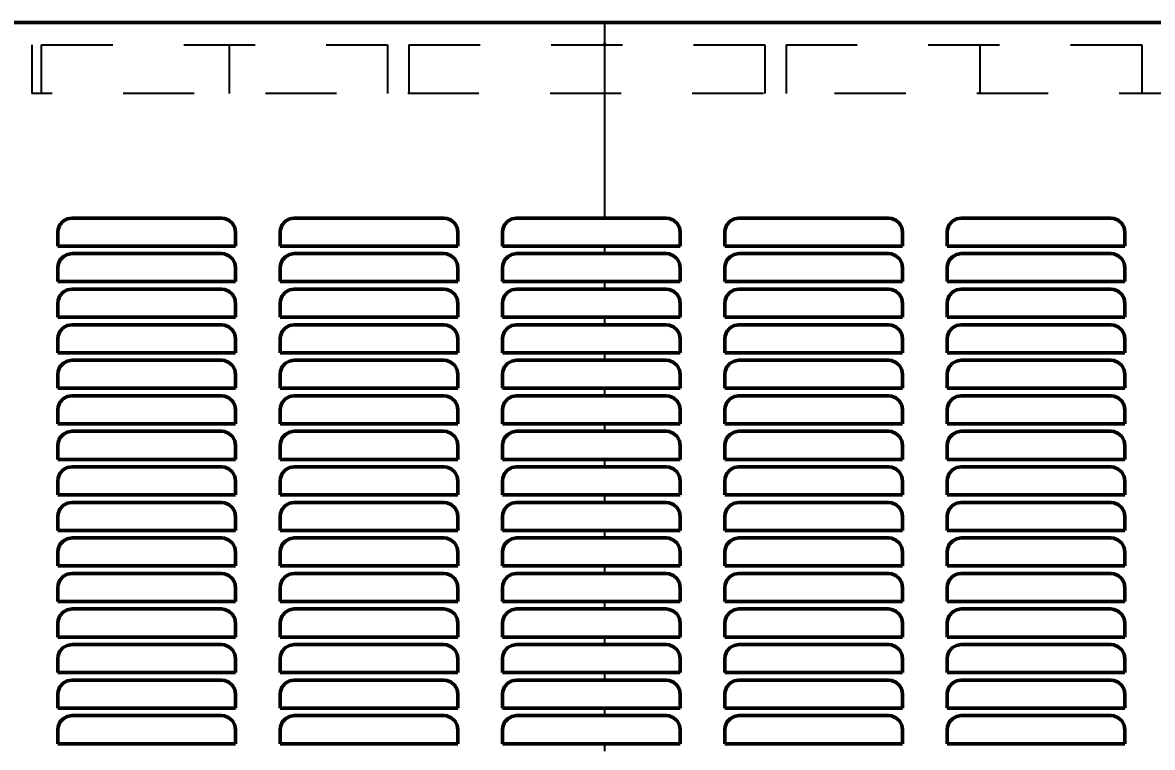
# Model space of a CAD drawing. Header units: inches. Extents: x -0.3 to 42.3, y 0 to 41.5.
# Drawn here: x 9.32 to 25.2, y 31.3 to 41.5 of the extents above; entities that cross this region are included whole.
import ezdxf

# ---------------------------------------------------------------- set-up
doc = ezdxf.new("R2010")
doc.units = ezdxf.units.IN
doc.header["$MEASUREMENT"] = 0
doc.linetypes.add('Dashed', pattern=[2, 1, -1])
for name, color, linetype, lineweight in [('2d ConnectionPoints', 7, 'Continuous', 50), ('AM_0', 7, 'Continuous', 50), ('AM_4', 3, 'Continuous', 25), ('AM_5', 3, 'Continuous', 25), ('AM_9', 6, 'Dashed', 25)]:
    doc.layers.add(name, color=color, linetype=linetype, lineweight=lineweight)
doc.dimstyles.get("Standard").update_dxf_attribs({"dimtxt": 0.18, "dimasz": 0.18, "dimexe": 0.18, "dimexo": 0.0625, "dimgap": 0.09, "dimtad": 0, "dimtih": 1, "dimtoh": 1, "dimdec": 4, "dimzin": 0, "dimdsep": 46, "dimtxsty": 'Standard', "dimcen": 0.09, "dimadec": 0, "dimazin": 0, "dimtfac": 1, "dimtdec": 4, "dimtofl": 0, "dimtmove": 0, "dimatfit": 3, "dimfxl": 1, "dimtolj": 1, "dimtzin": 0, "dimarcsym": 0})

# ---------------------------------------------------------------- blocks, each defined once
blk = doc.blocks.new('*D1')
at = {"layer": 'AM_5', "color": 0, "lineweight": -2}
for p, q in [((17.5, 41.5), (39.27, 41.5)), ((39.27, 39.5), (39.27, 26.385)), ((39.27, 2), (39.27, 15.115)), ((3.39, 0), (39.27, 0))]:
    blk.add_line(p, q, dxfattribs=at)
at = {"layer": 'AM_5', "color": 0}
for points in [[(39.603, 39.5), (38.937, 39.5), (39.27, 41.5)], [(38.937, 2), (39.603, 2), (39.27, 0)]]:
    blk.add_solid(points, dxfattribs=at)
at = {"layer": 'Defpoints', "color": 0}
for p in [(17.5, 41.5), (3.39, 0), (39.27, 0)]:
    blk.add_point(p, dxfattribs=at)
at = {"layer": 'AM_5', "color": 0, "insert": (39.27, 20.75), "char_height": 2, "attachment_point": 5, "rotation": 90}
blk.add_mtext('\\A1;41.5 in', dxfattribs=at)

msp = doc.modelspace()

# ---------------------------------------------------------------- linework, layer by layer
at = {"layer": '2d ConnectionPoints'}
msp.add_point((17.5, 41.188), dxfattribs=at)
msp.add_point((17.5, 41.188), dxfattribs=at)
at = {"layer": 'AM_0'}
for p, q in [((-0.27, 41.5), (35.27, 41.5)), ((12.114, 38.75), (10.014, 38.75)), ((15.239, 38.75), (13.139, 38.75)), ((18.364, 38.75), (16.264, 38.75)), ((21.489, 38.75), (19.389, 38.75)), ((24.614, 38.75), (22.514, 38.75)), ((9.814, 38.55), (9.814, 38.355)), ((12.314, 38.355), (12.314, 38.55)), ((12.939, 38.55), (12.939, 38.355)), ((15.439, 38.355), (15.439, 38.55)), ((16.064, 38.55), (16.064, 38.355)), ((18.564, 38.355), (18.564, 38.55)), ((19.189, 38.55), (19.189, 38.355)), ((21.689, 38.355), (21.689, 38.55)), ((22.314, 38.55), (22.314, 38.355)), ((24.814, 38.355), (24.814, 38.55)), ((9.814, 38.355), (12.314, 38.355)), ((12.939, 38.355), (15.439, 38.355)), ((16.064, 38.355), (18.564, 38.355)), ((19.189, 38.355), (21.689, 38.355)), ((22.314, 38.355), (24.814, 38.355)), ((12.114, 38.25), (10.014, 38.25)), ((15.239, 38.25), (13.139, 38.25)), ((18.364, 38.25), (16.264, 38.25)), ((21.489, 38.25), (19.389, 38.25)), ((24.614, 38.25), (22.514, 38.25)), ((9.814, 38.05), (9.814, 37.855)), ((12.314, 37.855), (12.314, 38.05)), ((12.939, 38.05), (12.939, 37.855)), ((15.439, 37.855), (15.439, 38.05)), ((16.064, 38.05), (16.064, 37.855)), ((18.564, 37.855), (18.564, 38.05)), ((19.189, 38.05), (19.189, 37.855)), ((21.689, 37.855), (21.689, 38.05)), ((22.314, 38.05), (22.314, 37.855)), ((24.814, 37.855), (24.814, 38.05)), ((9.814, 37.855), (12.314, 37.855)), ((12.939, 37.855), (15.439, 37.855)), ((16.064, 37.855), (18.564, 37.855)), ((19.189, 37.855), (21.689, 37.855)), ((22.314, 37.855), (24.814, 37.855)), ((12.114, 37.75), (10.014, 37.75)), ((15.239, 37.75), (13.139, 37.75)), ((18.364, 37.75), (16.264, 37.75)), ((21.489, 37.75), (19.389, 37.75)), ((24.614, 37.75), (22.514, 37.75)), ((9.814, 37.55), (9.814, 37.355)), ((12.314, 37.355), (12.314, 37.55)), ((12.939, 37.55), (12.939, 37.355)), ((15.439, 37.355), (15.439, 37.55)), ((16.064, 37.55), (16.064, 37.355)), ((18.564, 37.355), (18.564, 37.55)), ((19.189, 37.55), (19.189, 37.355)), ((21.689, 37.355), (21.689, 37.55)), ((22.314, 37.55), (22.314, 37.355)), ((24.814, 37.355), (24.814, 37.55)), ((9.814, 37.355), (12.314, 37.355)), ((12.939, 37.355), (15.439, 37.355)), ((16.064, 37.355), (18.564, 37.355)), ((19.189, 37.355), (21.689, 37.355)), ((22.314, 37.355), (24.814, 37.355)), ((12.114, 37.25), (10.014, 37.25)), ((15.239, 37.25), (13.139, 37.25)), ((18.364, 37.25), (16.264, 37.25)), ((21.489, 37.25), (19.389, 37.25)), ((24.614, 37.25), (22.514, 37.25)), ((9.814, 37.05), (9.814, 36.855)), ((12.314, 36.855), (12.314, 37.05)), ((12.939, 37.05), (12.939, 36.855)), ((15.439, 36.855), (15.439, 37.05)), ((16.064, 37.05), (16.064, 36.855)), ((18.564, 36.855), (18.564, 37.05)), ((19.189, 37.05), (19.189, 36.855)), ((21.689, 36.855), (21.689, 37.05)), ((22.314, 37.05), (22.314, 36.855)), ((24.814, 36.855), (24.814, 37.05)), ((9.814, 36.855), (12.314, 36.855)), ((12.939, 36.855), (15.439, 36.855)), ((16.064, 36.855), (18.564, 36.855)), ((19.189, 36.855), (21.689, 36.855)), ((22.314, 36.855), (24.814, 36.855)), ((12.114, 36.75), (10.014, 36.75)), ((15.239, 36.75), (13.139, 36.75)), ((18.364, 36.75), (16.264, 36.75)), ((21.489, 36.75), (19.389, 36.75)), ((24.614, 36.75), (22.514, 36.75)), ((9.814, 36.55), (9.814, 36.355)), ((12.314, 36.355), (12.314, 36.55)), ((12.939, 36.55), (12.939, 36.355)), ((15.439, 36.355), (15.439, 36.55)), ((16.064, 36.55), (16.064, 36.355)), ((18.564, 36.355), (18.564, 36.55)), ((19.189, 36.55), (19.189, 36.355)), ((21.689, 36.355), (21.689, 36.55)), ((22.314, 36.55), (22.314, 36.355)), ((24.814, 36.355), (24.814, 36.55)), ((9.814, 36.355), (12.314, 36.355)), ((12.114, 36.25), (10.014, 36.25)), ((12.939, 36.355), (15.439, 36.355)), ((15.239, 36.25), (13.139, 36.25)), ((16.064, 36.355), (18.564, 36.355)), ((18.364, 36.25), (16.264, 36.25)), ((19.189, 36.355), (21.689, 36.355)), ((21.489, 36.25), (19.389, 36.25)), ((22.314, 36.355), (24.814, 36.355)), ((24.614, 36.25), (22.514, 36.25)), ((9.814, 36.05), (9.814, 35.855)), ((12.314, 35.855), (12.314, 36.05)), ((12.939, 36.05), (12.939, 35.855)), ((15.439, 35.855), (15.439, 36.05)), ((16.064, 36.05), (16.064, 35.855)), ((18.564, 35.855), (18.564, 36.05)), ((19.189, 36.05), (19.189, 35.855)), ((21.689, 35.855), (21.689, 36.05)), ((22.314, 36.05), (22.314, 35.855)), ((24.814, 35.855), (24.814, 36.05)), ((9.814, 35.855), (12.314, 35.855)), ((12.114, 35.75), (10.014, 35.75)), ((12.939, 35.855), (15.439, 35.855)), ((15.239, 35.75), (13.139, 35.75)), ((16.064, 35.855), (18.564, 35.855)), ((18.364, 35.75), (16.264, 35.75)), ((19.189, 35.855), (21.689, 35.855)), ((21.489, 35.75), (19.389, 35.75)), ((22.314, 35.855), (24.814, 35.855)), ((24.614, 35.75), (22.514, 35.75)), ((9.814, 35.55), (9.814, 35.355)), ((12.314, 35.355), (12.314, 35.55)), ((12.939, 35.55), (12.939, 35.355)), ((15.439, 35.355), (15.439, 35.55)), ((16.064, 35.55), (16.064, 35.355)), ((18.564, 35.355), (18.564, 35.55)), ((19.189, 35.55), (19.189, 35.355)), ((21.689, 35.355), (21.689, 35.55)), ((22.314, 35.55), (22.314, 35.355)), ((24.814, 35.355), (24.814, 35.55)), ((9.814, 35.355), (12.314, 35.355)), ((12.939, 35.355), (15.439, 35.355)), ((16.064, 35.355), (18.564, 35.355)), ((19.189, 35.355), (21.689, 35.355)), ((22.314, 35.355), (24.814, 35.355)), ((12.114, 35.25), (10.014, 35.25)), ((15.239, 35.25), (13.139, 35.25)), ((18.364, 35.25), (16.264, 35.25)), ((21.489, 35.25), (19.389, 35.25)), ((24.614, 35.25), (22.514, 35.25)), ((9.814, 35.05), (9.814, 34.855)), ((12.314, 34.855), (12.314, 35.05)), ((12.939, 35.05), (12.939, 34.855)), ((15.439, 34.855), (15.439, 35.05)), ((16.064, 35.05), (16.064, 34.855)), ((18.564, 34.855), (18.564, 35.05)), ((19.189, 35.05), (19.189, 34.855)), ((21.689, 34.855), (21.689, 35.05)), ((22.314, 35.05), (22.314, 34.855)), ((24.814, 34.855), (24.814, 35.05)), ((9.814, 34.855), (12.314, 34.855)), ((12.939, 34.855), (15.439, 34.855)), ((16.064, 34.855), (18.564, 34.855)), ((19.189, 34.855), (21.689, 34.855)), ((22.314, 34.855), (24.814, 34.855)), ((12.114, 34.75), (10.014, 34.75)), ((15.239, 34.75), (13.139, 34.75)), ((18.364, 34.75), (16.264, 34.75)), ((21.489, 34.75), (19.389, 34.75)), ((24.614, 34.75), (22.514, 34.75)), ((9.814, 34.55), (9.814, 34.355)), ((12.314, 34.355), (12.314, 34.55)), ((12.939, 34.55), (12.939, 34.355)), ((15.439, 34.355), (15.439, 34.55)), ((16.064, 34.55), (16.064, 34.355)), ((18.564, 34.355), (18.564, 34.55)), ((19.189, 34.55), (19.189, 34.355)), ((21.689, 34.355), (21.689, 34.55)), ((22.314, 34.55), (22.314, 34.355)), ((24.814, 34.355), (24.814, 34.55)), ((9.814, 34.355), (12.314, 34.355)), ((12.939, 34.355), (15.439, 34.355)), ((16.064, 34.355), (18.564, 34.355)), ((19.189, 34.355), (21.689, 34.355)), ((22.314, 34.355), (24.814, 34.355)), ((12.114, 34.25), (10.014, 34.25)), ((15.239, 34.25), (13.139, 34.25)), ((18.364, 34.25), (16.264, 34.25)), ((21.489, 34.25), (19.389, 34.25)), ((24.614, 34.25), (22.514, 34.25)), ((9.814, 34.05), (9.814, 33.855)), ((12.314, 33.855), (12.314, 34.05)), ((12.939, 34.05), (12.939, 33.855)), ((15.439, 33.855), (15.439, 34.05)), ((16.064, 34.05), (16.064, 33.855)), ((18.564, 33.855), (18.564, 34.05)), ((19.189, 34.05), (19.189, 33.855)), ((21.689, 33.855), (21.689, 34.05)), ((22.314, 34.05), (22.314, 33.855)), ((24.814, 33.855), (24.814, 34.05)), ((9.814, 33.855), (12.314, 33.855)), ((12.939, 33.855), (15.439, 33.855)), ((16.064, 33.855), (18.564, 33.855)), ((19.189, 33.855), (21.689, 33.855)), ((22.314, 33.855), (24.814, 33.855)), ((12.114, 33.75), (10.014, 33.75)), ((15.239, 33.75), (13.139, 33.75)), ((18.364, 33.75), (16.264, 33.75)), ((21.489, 33.75), (19.389, 33.75)), ((24.614, 33.75), (22.514, 33.75)), ((9.814, 33.55), (9.814, 33.355)), ((12.314, 33.355), (12.314, 33.55)), ((12.939, 33.55), (12.939, 33.355)), ((15.439, 33.355), (15.439, 33.55)), ((16.064, 33.55), (16.064, 33.355)), ((18.564, 33.355), (18.564, 33.55)), ((19.189, 33.55), (19.189, 33.355)), ((21.689, 33.355), (21.689, 33.55)), ((22.314, 33.55), (22.314, 33.355)), ((24.814, 33.355), (24.814, 33.55)), ((9.814, 33.355), (12.314, 33.355)), ((12.939, 33.355), (15.439, 33.355)), ((16.064, 33.355), (18.564, 33.355)), ((19.189, 33.355), (21.689, 33.355)), ((22.314, 33.355), (24.814, 33.355)), ((12.114, 33.25), (10.014, 33.25)), ((15.239, 33.25), (13.139, 33.25)), ((18.364, 33.25), (16.264, 33.25)), ((21.489, 33.25), (19.389, 33.25)), ((24.614, 33.25), (22.514, 33.25)), ((9.814, 33.05), (9.814, 32.855)), ((12.314, 32.855), (12.314, 33.05)), ((12.939, 33.05), (12.939, 32.855)), ((15.439, 32.855), (15.439, 33.05)), ((16.064, 33.05), (16.064, 32.855)), ((18.564, 32.855), (18.564, 33.05)), ((19.189, 33.05), (19.189, 32.855)), ((21.689, 32.855), (21.689, 33.05)), ((22.314, 33.05), (22.314, 32.855)), ((24.814, 32.855), (24.814, 33.05)), ((9.814, 32.855), (12.314, 32.855)), ((12.114, 32.75), (10.014, 32.75)), ((12.939, 32.855), (15.439, 32.855)), ((15.239, 32.75), (13.139, 32.75)), ((16.064, 32.855), (18.564, 32.855)), ((18.364, 32.75), (16.264, 32.75)), ((19.189, 32.855), (21.689, 32.855)), ((21.489, 32.75), (19.389, 32.75)), ((22.314, 32.855), (24.814, 32.855)), ((24.614, 32.75), (22.514, 32.75)), ((9.814, 32.55), (9.814, 32.355)), ((12.314, 32.355), (12.314, 32.55)), ((12.939, 32.55), (12.939, 32.355)), ((15.439, 32.355), (15.439, 32.55)), ((16.064, 32.55), (16.064, 32.355)), ((18.564, 32.355), (18.564, 32.55)), ((19.189, 32.55), (19.189, 32.355)), ((21.689, 32.355), (21.689, 32.55)), ((22.314, 32.55), (22.314, 32.355)), ((24.814, 32.355), (24.814, 32.55)), ((9.814, 32.355), (12.314, 32.355)), ((12.114, 32.25), (10.014, 32.25)), ((12.939, 32.355), (15.439, 32.355)), ((15.239, 32.25), (13.139, 32.25)), ((16.064, 32.355), (18.564, 32.355)), ((18.364, 32.25), (16.264, 32.25)), ((19.189, 32.355), (21.689, 32.355)), ((21.489, 32.25), (19.389, 32.25)), ((22.314, 32.355), (24.814, 32.355)), ((24.614, 32.25), (22.514, 32.25)), ((9.814, 32.05), (9.814, 31.855)), ((12.314, 31.855), (12.314, 32.05)), ((12.939, 32.05), (12.939, 31.855)), ((15.439, 31.855), (15.439, 32.05)), ((16.064, 32.05), (16.064, 31.855)), ((18.564, 31.855), (18.564, 32.05)), ((19.189, 32.05), (19.189, 31.855)), ((21.689, 31.855), (21.689, 32.05)), ((22.314, 32.05), (22.314, 31.855)), ((24.814, 31.855), (24.814, 32.05)), ((9.814, 31.855), (12.314, 31.855)), ((12.939, 31.855), (15.439, 31.855)), ((16.064, 31.855), (18.564, 31.855)), ((19.189, 31.855), (21.689, 31.855)), ((22.314, 31.855), (24.814, 31.855)), ((12.114, 31.75), (10.014, 31.75)), ((15.239, 31.75), (13.139, 31.75)), ((18.364, 31.75), (16.264, 31.75)), ((21.489, 31.75), (19.389, 31.75)), ((24.614, 31.75), (22.514, 31.75)), ((9.814, 31.55), (9.814, 31.355)), ((12.314, 31.355), (12.314, 31.55)), ((12.939, 31.55), (12.939, 31.355)), ((15.439, 31.355), (15.439, 31.55)), ((16.064, 31.55), (16.064, 31.355)), ((18.564, 31.355), (18.564, 31.55)), ((19.189, 31.55), (19.189, 31.355)), ((21.689, 31.355), (21.689, 31.55)), ((22.314, 31.55), (22.314, 31.355)), ((24.814, 31.355), (24.814, 31.55)), ((9.814, 31.355), (12.314, 31.355)), ((12.939, 31.355), (15.439, 31.355)), ((16.064, 31.355), (18.564, 31.355)), ((19.189, 31.355), (21.689, 31.355)), ((22.314, 31.355), (24.814, 31.355))]:
    msp.add_line(p, q, dxfattribs=at)
for points in [[(10.014, 38.75), (9.9477, 38.73869), (9.88887, 38.70602), (9.84422, 38.6557), (9.81879, 38.59352), (9.814, 38.55)], [(12.314, 38.55), (12.30274, 38.61615), (12.27025, 38.67485), (12.22016, 38.7195), (12.15809, 38.74508), (12.114, 38.75)], [(13.139, 38.75), (13.07276, 38.73871), (13.014, 38.70612), (12.96934, 38.65591), (12.94385, 38.59377), (12.939, 38.55)], [(15.439, 38.55), (15.42773, 38.61619), (15.39519, 38.67492), (15.34504, 38.71958), (15.28293, 38.74511), (15.239, 38.75)], [(16.264, 38.75), (16.1978, 38.73872), (16.13906, 38.70617), (16.0944, 38.65601), (16.06888, 38.59389), (16.064, 38.55)], [(18.564, 38.55), (18.55273, 38.6162), (18.52018, 38.67493), (18.47002, 38.71959), (18.40791, 38.74512), (18.364, 38.75)], [(19.389, 38.75), (19.32279, 38.73872), (19.26405, 38.70617), (19.2194, 38.656), (19.19387, 38.59388), (19.189, 38.55)], [(21.689, 38.55), (21.67774, 38.61617), (21.64522, 38.67488), (21.59511, 38.71953), (21.53302, 38.7451), (21.489, 38.75)], [(22.514, 38.75), (22.44776, 38.73871), (22.38898, 38.70611), (22.34433, 38.65589), (22.31884, 38.59374), (22.314, 38.55)], [(24.814, 38.55), (24.80276, 38.61611), (24.77031, 38.67476), (24.7203, 38.71941), (24.65825, 38.74504), (24.614, 38.75)], [(10.014, 38.25), (9.9477, 38.23869), (9.88887, 38.20602), (9.84422, 38.1557), (9.81879, 38.09352), (9.814, 38.05)], [(12.314, 38.05), (12.30274, 38.11615), (12.27025, 38.17485), (12.22016, 38.2195), (12.15809, 38.24508), (12.114, 38.25)], [(13.139, 38.25), (13.07276, 38.23871), (13.014, 38.20612), (12.96934, 38.15591), (12.94385, 38.09377), (12.939, 38.05)], [(15.439, 38.05), (15.42773, 38.11619), (15.39519, 38.17492), (15.34504, 38.21958), (15.28293, 38.24511), (15.239, 38.25)], [(16.264, 38.25), (16.1978, 38.23872), (16.13906, 38.20617), (16.0944, 38.15601), (16.06888, 38.09389), (16.064, 38.05)], [(18.564, 38.05), (18.55273, 38.1162), (18.52018, 38.17493), (18.47002, 38.21959), (18.40791, 38.24512), (18.364, 38.25)], [(19.389, 38.25), (19.32279, 38.23872), (19.26405, 38.20617), (19.2194, 38.156), (19.19387, 38.09388), (19.189, 38.05)], [(21.689, 38.05), (21.67774, 38.11617), (21.64522, 38.17488), (21.59511, 38.21953), (21.53302, 38.2451), (21.489, 38.25)], [(22.514, 38.25), (22.44776, 38.23871), (22.38898, 38.20611), (22.34433, 38.15589), (22.31884, 38.09374), (22.314, 38.05)], [(24.814, 38.05), (24.80276, 38.11611), (24.77031, 38.17476), (24.7203, 38.21941), (24.65825, 38.24504), (24.614, 38.25)], [(10.014, 37.75), (9.9477, 37.73869), (9.88887, 37.70602), (9.84422, 37.6557), (9.81879, 37.59352), (9.814, 37.55)], [(12.314, 37.55), (12.30274, 37.61615), (12.27025, 37.67485), (12.22016, 37.7195), (12.15809, 37.74508), (12.114, 37.75)], [(13.139, 37.75), (13.07276, 37.73871), (13.014, 37.70612), (12.96934, 37.65591), (12.94385, 37.59377), (12.939, 37.55)], [(15.439, 37.55), (15.42773, 37.61619), (15.39519, 37.67492), (15.34504, 37.71958), (15.28293, 37.74511), (15.239, 37.75)], [(16.264, 37.75), (16.1978, 37.73872), (16.13906, 37.70617), (16.0944, 37.65601), (16.06888, 37.59389), (16.064, 37.55)], [(18.564, 37.55), (18.55273, 37.6162), (18.52018, 37.67493), (18.47002, 37.71959), (18.40791, 37.74512), (18.364, 37.75)], [(19.389, 37.75), (19.32279, 37.73872), (19.26405, 37.70617), (19.2194, 37.656), (19.19387, 37.59388), (19.189, 37.55)], [(21.689, 37.55), (21.67774, 37.61617), (21.64522, 37.67488), (21.59511, 37.71953), (21.53302, 37.7451), (21.489, 37.75)], [(22.514, 37.75), (22.44776, 37.73871), (22.38898, 37.70611), (22.34433, 37.65589), (22.31884, 37.59374), (22.314, 37.55)], [(24.814, 37.55), (24.80276, 37.61611), (24.77031, 37.67476), (24.7203, 37.71941), (24.65825, 37.74504), (24.614, 37.75)], [(10.014, 37.25), (9.9477, 37.23869), (9.88887, 37.20602), (9.84422, 37.1557), (9.81879, 37.09352), (9.814, 37.05)], [(12.314, 37.05), (12.30274, 37.11615), (12.27025, 37.17485), (12.22016, 37.2195), (12.15809, 37.24508), (12.114, 37.25)], [(13.139, 37.25), (13.07276, 37.23871), (13.014, 37.20612), (12.96934, 37.15591), (12.94385, 37.09377), (12.939, 37.05)], [(15.439, 37.05), (15.42773, 37.11619), (15.39519, 37.17492), (15.34504, 37.21958), (15.28293, 37.24511), (15.239, 37.25)], [(16.264, 37.25), (16.1978, 37.23872), (16.13906, 37.20617), (16.0944, 37.15601), (16.06888, 37.09389), (16.064, 37.05)], [(18.564, 37.05), (18.55273, 37.1162), (18.52018, 37.17493), (18.47002, 37.21959), (18.40791, 37.24512), (18.364, 37.25)], [(19.389, 37.25), (19.32279, 37.23872), (19.26405, 37.20617), (19.2194, 37.156), (19.19387, 37.09388), (19.189, 37.05)], [(21.689, 37.05), (21.67774, 37.11617), (21.64522, 37.17488), (21.59511, 37.21953), (21.53302, 37.2451), (21.489, 37.25)], [(22.514, 37.25), (22.44776, 37.23871), (22.38898, 37.20611), (22.34433, 37.15589), (22.31884, 37.09374), (22.314, 37.05)], [(24.814, 37.05), (24.80276, 37.11611), (24.77031, 37.17476), (24.7203, 37.21941), (24.65825, 37.24504), (24.614, 37.25)], [(10.014, 36.75), (9.9477, 36.73869), (9.88887, 36.70602), (9.84422, 36.6557), (9.81879, 36.59352), (9.814, 36.55)], [(12.314, 36.55), (12.30274, 36.61615), (12.27025, 36.67485), (12.22016, 36.7195), (12.15809, 36.74508), (12.114, 36.75)], [(13.139, 36.75), (13.07276, 36.73871), (13.014, 36.70612), (12.96934, 36.65591), (12.94385, 36.59377), (12.939, 36.55)], [(15.439, 36.55), (15.42773, 36.61619), (15.39519, 36.67492), (15.34504, 36.71958), (15.28293, 36.74511), (15.239, 36.75)], [(16.264, 36.75), (16.1978, 36.73872), (16.13906, 36.70617), (16.0944, 36.65601), (16.06888, 36.59389), (16.064, 36.55)], [(18.564, 36.55), (18.55273, 36.6162), (18.52018, 36.67493), (18.47002, 36.71959), (18.40791, 36.74512), (18.364, 36.75)], [(19.389, 36.75), (19.32279, 36.73872), (19.26405, 36.70617), (19.2194, 36.656), (19.19387, 36.59388), (19.189, 36.55)], [(21.689, 36.55), (21.67774, 36.61617), (21.64522, 36.67488), (21.59511, 36.71953), (21.53302, 36.7451), (21.489, 36.75)], [(22.514, 36.75), (22.44776, 36.73871), (22.38898, 36.70611), (22.34433, 36.65589), (22.31884, 36.59374), (22.314, 36.55)], [(24.814, 36.55), (24.80276, 36.61611), (24.77031, 36.67476), (24.7203, 36.71941), (24.65825, 36.74504), (24.614, 36.75)], [(10.014, 36.25), (9.9477, 36.23869), (9.88887, 36.20602), (9.84422, 36.1557), (9.81879, 36.09352), (9.814, 36.05)], [(12.314, 36.05), (12.30274, 36.11615), (12.27025, 36.17485), (12.22016, 36.2195), (12.15809, 36.24508), (12.114, 36.25)], [(13.139, 36.25), (13.07276, 36.23871), (13.014, 36.20612), (12.96934, 36.15591), (12.94385, 36.09377), (12.939, 36.05)], [(15.439, 36.05), (15.42773, 36.11619), (15.39519, 36.17492), (15.34504, 36.21958), (15.28293, 36.24511), (15.239, 36.25)], [(16.264, 36.25), (16.1978, 36.23872), (16.13906, 36.20617), (16.0944, 36.15601), (16.06888, 36.09389), (16.064, 36.05)], [(18.564, 36.05), (18.55273, 36.1162), (18.52018, 36.17493), (18.47002, 36.21959), (18.40791, 36.24512), (18.364, 36.25)], [(19.389, 36.25), (19.32279, 36.23872), (19.26405, 36.20617), (19.2194, 36.156), (19.19387, 36.09388), (19.189, 36.05)], [(21.689, 36.05), (21.67774, 36.11617), (21.64522, 36.17488), (21.59511, 36.21953), (21.53302, 36.2451), (21.489, 36.25)], [(22.514, 36.25), (22.44776, 36.23871), (22.38898, 36.20611), (22.34433, 36.15589), (22.31884, 36.09374), (22.314, 36.05)], [(24.814, 36.05), (24.80276, 36.11611), (24.77031, 36.17476), (24.7203, 36.21941), (24.65825, 36.24504), (24.614, 36.25)], [(10.014, 35.75), (9.9477, 35.73869), (9.88887, 35.70602), (9.84422, 35.6557), (9.81879, 35.59352), (9.814, 35.55)], [(12.314, 35.55), (12.30274, 35.61615), (12.27025, 35.67485), (12.22016, 35.7195), (12.15809, 35.74508), (12.114, 35.75)], [(13.139, 35.75), (13.07276, 35.73871), (13.014, 35.70612), (12.96934, 35.65591), (12.94385, 35.59377), (12.939, 35.55)], [(15.439, 35.55), (15.42773, 35.61619), (15.39519, 35.67492), (15.34504, 35.71958), (15.28293, 35.74511), (15.239, 35.75)], [(16.264, 35.75), (16.1978, 35.73872), (16.13906, 35.70617), (16.0944, 35.65601), (16.06888, 35.59389), (16.064, 35.55)], [(18.564, 35.55), (18.55273, 35.6162), (18.52018, 35.67493), (18.47002, 35.71959), (18.40791, 35.74512), (18.364, 35.75)], [(19.389, 35.75), (19.32279, 35.73872), (19.26405, 35.70617), (19.2194, 35.656), (19.19387, 35.59388), (19.189, 35.55)], [(21.689, 35.55), (21.67774, 35.61617), (21.64522, 35.67488), (21.59511, 35.71953), (21.53302, 35.7451), (21.489, 35.75)], [(22.514, 35.75), (22.44776, 35.73871), (22.38898, 35.70611), (22.34433, 35.65589), (22.31884, 35.59374), (22.314, 35.55)], [(24.814, 35.55), (24.80276, 35.61611), (24.77031, 35.67476), (24.7203, 35.71941), (24.65825, 35.74504), (24.614, 35.75)], [(10.014, 35.25), (9.9477, 35.23869), (9.88887, 35.20602), (9.84422, 35.1557), (9.81879, 35.09352), (9.814, 35.05)], [(12.314, 35.05), (12.30274, 35.11615), (12.27025, 35.17485), (12.22016, 35.2195), (12.15809, 35.24508), (12.114, 35.25)], [(13.139, 35.25), (13.07276, 35.23871), (13.014, 35.20612), (12.96934, 35.15591), (12.94385, 35.09377), (12.939, 35.05)], [(15.439, 35.05), (15.42773, 35.11619), (15.39519, 35.17492), (15.34504, 35.21958), (15.28293, 35.24511), (15.239, 35.25)], [(16.264, 35.25), (16.1978, 35.23872), (16.13906, 35.20617), (16.0944, 35.15601), (16.06888, 35.09389), (16.064, 35.05)], [(18.564, 35.05), (18.55273, 35.1162), (18.52018, 35.17493), (18.47002, 35.21959), (18.40791, 35.24512), (18.364, 35.25)], [(19.389, 35.25), (19.32279, 35.23872), (19.26405, 35.20617), (19.2194, 35.156), (19.19387, 35.09388), (19.189, 35.05)], [(21.689, 35.05), (21.67774, 35.11617), (21.64522, 35.17488), (21.59511, 35.21953), (21.53302, 35.2451), (21.489, 35.25)], [(22.514, 35.25), (22.44776, 35.23871), (22.38898, 35.20611), (22.34433, 35.15589), (22.31884, 35.09374), (22.314, 35.05)], [(24.814, 35.05), (24.80276, 35.11611), (24.77031, 35.17476), (24.7203, 35.21941), (24.65825, 35.24504), (24.614, 35.25)], [(10.014, 34.75), (9.9477, 34.73869), (9.88887, 34.70602), (9.84422, 34.6557), (9.81879, 34.59352), (9.814, 34.55)], [(12.314, 34.55), (12.30274, 34.61615), (12.27025, 34.67485), (12.22016, 34.7195), (12.15809, 34.74508), (12.114, 34.75)], [(13.139, 34.75), (13.07276, 34.73871), (13.014, 34.70612), (12.96934, 34.65591), (12.94385, 34.59377), (12.939, 34.55)], [(15.439, 34.55), (15.42773, 34.61619), (15.39519, 34.67492), (15.34504, 34.71958), (15.28293, 34.74511), (15.239, 34.75)], [(16.264, 34.75), (16.1978, 34.73872), (16.13906, 34.70617), (16.0944, 34.65601), (16.06888, 34.59389), (16.064, 34.55)], [(18.564, 34.55), (18.55273, 34.6162), (18.52018, 34.67493), (18.47002, 34.71959), (18.40791, 34.74512), (18.364, 34.75)], [(19.389, 34.75), (19.32279, 34.73872), (19.26405, 34.70617), (19.2194, 34.656), (19.19387, 34.59388), (19.189, 34.55)], [(21.689, 34.55), (21.67774, 34.61617), (21.64522, 34.67488), (21.59511, 34.71953), (21.53302, 34.7451), (21.489, 34.75)], [(22.514, 34.75), (22.44776, 34.73871), (22.38898, 34.70611), (22.34433, 34.65589), (22.31884, 34.59374), (22.314, 34.55)], [(24.814, 34.55), (24.80276, 34.61611), (24.77031, 34.67476), (24.7203, 34.71941), (24.65825, 34.74504), (24.614, 34.75)], [(10.014, 34.25), (9.9477, 34.23869), (9.88887, 34.20602), (9.84422, 34.1557), (9.81879, 34.09352), (9.814, 34.05)], [(12.314, 34.05), (12.30274, 34.11615), (12.27025, 34.17485), (12.22016, 34.2195), (12.15809, 34.24508), (12.114, 34.25)], [(13.139, 34.25), (13.07276, 34.23871), (13.014, 34.20612), (12.96934, 34.15591), (12.94385, 34.09377), (12.939, 34.05)], [(15.439, 34.05), (15.42773, 34.11619), (15.39519, 34.17492), (15.34504, 34.21958), (15.28293, 34.24511), (15.239, 34.25)], [(16.264, 34.25), (16.1978, 34.23872), (16.13906, 34.20617), (16.0944, 34.15601), (16.06888, 34.09389), (16.064, 34.05)], [(18.564, 34.05), (18.55273, 34.1162), (18.52018, 34.17493), (18.47002, 34.21959), (18.40791, 34.24512), (18.364, 34.25)], [(19.389, 34.25), (19.32279, 34.23872), (19.26405, 34.20617), (19.2194, 34.156), (19.19387, 34.09388), (19.189, 34.05)], [(21.689, 34.05), (21.67774, 34.11617), (21.64522, 34.17488), (21.59511, 34.21953), (21.53302, 34.2451), (21.489, 34.25)], [(22.514, 34.25), (22.44776, 34.23871), (22.38898, 34.20611), (22.34433, 34.15589), (22.31884, 34.09374), (22.314, 34.05)], [(24.814, 34.05), (24.80276, 34.11611), (24.77031, 34.17476), (24.7203, 34.21941), (24.65825, 34.24504), (24.614, 34.25)], [(10.014, 33.75), (9.9477, 33.73869), (9.88887, 33.70602), (9.84422, 33.6557), (9.81879, 33.59352), (9.814, 33.55)], [(12.314, 33.55), (12.30274, 33.61615), (12.27025, 33.67485), (12.22016, 33.7195), (12.15809, 33.74508), (12.114, 33.75)], [(13.139, 33.75), (13.07276, 33.73871), (13.014, 33.70612), (12.96934, 33.65591), (12.94385, 33.59377), (12.939, 33.55)], [(15.439, 33.55), (15.42773, 33.61619), (15.39519, 33.67492), (15.34504, 33.71958), (15.28293, 33.74511), (15.239, 33.75)], [(16.264, 33.75), (16.1978, 33.73872), (16.13906, 33.70617), (16.0944, 33.65601), (16.06888, 33.59389), (16.064, 33.55)], [(18.564, 33.55), (18.55273, 33.6162), (18.52018, 33.67493), (18.47002, 33.71959), (18.40791, 33.74512), (18.364, 33.75)], [(19.389, 33.75), (19.32279, 33.73872), (19.26405, 33.70617), (19.2194, 33.656), (19.19387, 33.59388), (19.189, 33.55)], [(21.689, 33.55), (21.67774, 33.61617), (21.64522, 33.67488), (21.59511, 33.71953), (21.53302, 33.7451), (21.489, 33.75)], [(22.514, 33.75), (22.44776, 33.73871), (22.38898, 33.70611), (22.34433, 33.65589), (22.31884, 33.59374), (22.314, 33.55)], [(24.814, 33.55), (24.80276, 33.61611), (24.77031, 33.67476), (24.7203, 33.71941), (24.65825, 33.74504), (24.614, 33.75)], [(10.014, 33.25), (9.9477, 33.23869), (9.88887, 33.20602), (9.84422, 33.1557), (9.81879, 33.09352), (9.814, 33.05)], [(12.314, 33.05), (12.30274, 33.11615), (12.27025, 33.17485), (12.22016, 33.2195), (12.15809, 33.24508), (12.114, 33.25)], [(13.139, 33.25), (13.07276, 33.23871), (13.014, 33.20612), (12.96934, 33.15591), (12.94385, 33.09377), (12.939, 33.05)], [(15.439, 33.05), (15.42773, 33.11619), (15.39519, 33.17492), (15.34504, 33.21958), (15.28293, 33.24511), (15.239, 33.25)], [(16.264, 33.25), (16.1978, 33.23872), (16.13906, 33.20617), (16.0944, 33.15601), (16.06888, 33.09389), (16.064, 33.05)], [(18.564, 33.05), (18.55273, 33.1162), (18.52018, 33.17493), (18.47002, 33.21959), (18.40791, 33.24512), (18.364, 33.25)], [(19.389, 33.25), (19.32279, 33.23872), (19.26405, 33.20617), (19.2194, 33.156), (19.19387, 33.09388), (19.189, 33.05)], [(21.689, 33.05), (21.67774, 33.11617), (21.64522, 33.17488), (21.59511, 33.21953), (21.53302, 33.2451), (21.489, 33.25)], [(22.514, 33.25), (22.44776, 33.23871), (22.38898, 33.20611), (22.34433, 33.15589), (22.31884, 33.09374), (22.314, 33.05)], [(24.814, 33.05), (24.80276, 33.11611), (24.77031, 33.17476), (24.7203, 33.21941), (24.65825, 33.24504), (24.614, 33.25)], [(10.014, 32.75), (9.9477, 32.73869), (9.88887, 32.70602), (9.84422, 32.6557), (9.81879, 32.59352), (9.814, 32.55)], [(12.314, 32.55), (12.30274, 32.61615), (12.27025, 32.67485), (12.22016, 32.7195), (12.15809, 32.74508), (12.114, 32.75)], [(13.139, 32.75), (13.07276, 32.73871), (13.014, 32.70612), (12.96934, 32.65591), (12.94385, 32.59377), (12.939, 32.55)], [(15.439, 32.55), (15.42773, 32.61619), (15.39519, 32.67492), (15.34504, 32.71958), (15.28293, 32.74511), (15.239, 32.75)], [(16.264, 32.75), (16.1978, 32.73872), (16.13906, 32.70617), (16.0944, 32.65601), (16.06888, 32.59389), (16.064, 32.55)], [(18.564, 32.55), (18.55273, 32.6162), (18.52018, 32.67493), (18.47002, 32.71959), (18.40791, 32.74512), (18.364, 32.75)], [(19.389, 32.75), (19.32279, 32.73872), (19.26405, 32.70617), (19.2194, 32.656), (19.19387, 32.59388), (19.189, 32.55)], [(21.689, 32.55), (21.67774, 32.61617), (21.64522, 32.67488), (21.59511, 32.71953), (21.53302, 32.7451), (21.489, 32.75)], [(22.514, 32.75), (22.44776, 32.73871), (22.38898, 32.70611), (22.34433, 32.65589), (22.31884, 32.59374), (22.314, 32.55)], [(24.814, 32.55), (24.80276, 32.61611), (24.77031, 32.67476), (24.7203, 32.71941), (24.65825, 32.74504), (24.614, 32.75)], [(10.014, 32.25), (9.9477, 32.23869), (9.88887, 32.20602), (9.84422, 32.1557), (9.81879, 32.09352), (9.814, 32.05)], [(12.314, 32.05), (12.30274, 32.11615), (12.27025, 32.17485), (12.22016, 32.2195), (12.15809, 32.24508), (12.114, 32.25)], [(13.139, 32.25), (13.07276, 32.23871), (13.014, 32.20612), (12.96934, 32.15591), (12.94385, 32.09377), (12.939, 32.05)], [(15.439, 32.05), (15.42773, 32.11619), (15.39519, 32.17492), (15.34504, 32.21958), (15.28293, 32.24511), (15.239, 32.25)], [(16.264, 32.25), (16.1978, 32.23872), (16.13906, 32.20617), (16.0944, 32.15601), (16.06888, 32.09389), (16.064, 32.05)], [(18.564, 32.05), (18.55273, 32.1162), (18.52018, 32.17493), (18.47002, 32.21959), (18.40791, 32.24512), (18.364, 32.25)], [(19.389, 32.25), (19.32279, 32.23872), (19.26405, 32.20617), (19.2194, 32.156), (19.19387, 32.09388), (19.189, 32.05)], [(21.689, 32.05), (21.67774, 32.11617), (21.64522, 32.17488), (21.59511, 32.21953), (21.53302, 32.2451), (21.489, 32.25)], [(22.514, 32.25), (22.44776, 32.23871), (22.38898, 32.20611), (22.34433, 32.15589), (22.31884, 32.09374), (22.314, 32.05)], [(24.814, 32.05), (24.80276, 32.11611), (24.77031, 32.17476), (24.7203, 32.21941), (24.65825, 32.24504), (24.614, 32.25)], [(10.014, 31.75), (9.9477, 31.73869), (9.88887, 31.70602), (9.84422, 31.6557), (9.81879, 31.59352), (9.814, 31.55)], [(12.314, 31.55), (12.30274, 31.61615), (12.27025, 31.67485), (12.22016, 31.7195), (12.15809, 31.74508), (12.114, 31.75)], [(13.139, 31.75), (13.07276, 31.73871), (13.014, 31.70612), (12.96934, 31.65591), (12.94385, 31.59377), (12.939, 31.55)], [(15.439, 31.55), (15.42773, 31.61619), (15.39519, 31.67492), (15.34504, 31.71958), (15.28293, 31.74511), (15.239, 31.75)], [(16.264, 31.75), (16.1978, 31.73872), (16.13906, 31.70617), (16.0944, 31.65601), (16.06888, 31.59389), (16.064, 31.55)], [(18.564, 31.55), (18.55273, 31.6162), (18.52018, 31.67493), (18.47002, 31.71959), (18.40791, 31.74512), (18.364, 31.75)], [(19.389, 31.75), (19.32279, 31.73872), (19.26405, 31.70617), (19.2194, 31.656), (19.19387, 31.59388), (19.189, 31.55)], [(21.689, 31.55), (21.67774, 31.61617), (21.64522, 31.67488), (21.59511, 31.71953), (21.53302, 31.7451), (21.489, 31.75)], [(22.514, 31.75), (22.44776, 31.73871), (22.38898, 31.70611), (22.34433, 31.65589), (22.31884, 31.59374), (22.314, 31.55)], [(24.814, 31.55), (24.80276, 31.61611), (24.77031, 31.67476), (24.7203, 31.71941), (24.65825, 31.74504), (24.614, 31.75)]]:
    msp.add_lwpolyline(points, dxfattribs=at)
at = {"layer": 'AM_4'}
for p, q in [((17.5, 41.5), (17.5, 38.75)), ((17.5, 38.355), (17.5, 38.25)), ((17.5, 37.855), (17.5, 37.75)), ((17.5, 37.355), (17.5, 37.25)), ((17.5, 36.855), (17.5, 36.75)), ((17.5, 36.355), (17.5, 36.25)), ((17.5, 35.855), (17.5, 35.75)), ((17.5, 35.355), (17.5, 35.25)), ((17.5, 34.855), (17.5, 34.75)), ((17.5, 34.355), (17.5, 34.25)), ((17.5, 33.855), (17.5, 33.75)), ((17.5, 33.355), (17.5, 33.25)), ((17.5, 32.855), (17.5, 32.75)), ((17.5, 32.355), (17.5, 32.25)), ((17.5, 31.855), (17.5, 31.75)), ((17.5, 31.355), (17.5, 31.25))]:
    msp.add_line(p, q, dxfattribs=at)
at = {"layer": 'AM_9'}
for p, q in [((9.45, 41.188), (9.45, 40.5)), ((9.58733, 40.5), (9.58733, 41.188)), ((9.58733, 41.188), (14.45, 41.188)), ((12.22318, 41.188), (12.22318, 40.5)), ((14.45, 41.188), (14.45, 40.5)), ((14.75, 41.188), (14.75, 40.5)), ((14.75, 41.188), (19.75, 41.188)), ((19.75, 41.188), (19.75, 40.5)), ((20.05, 41.188), (25.05, 41.188)), ((20.05, 41.188), (20.05, 40.5)), ((22.77682, 40.5), (22.77682, 41.188)), ((25.05, 41.188), (25.05, 40.5)), ((31.73326, 40.5), (9.45, 40.5))]:
    msp.add_line(p, q, dxfattribs=at)

# ---------------------------------------------------------------- dimensions: what is measured, and where the dimension line sits
at = {"layer": 'AM_5'}
dim = msp.add_linear_dim(base=(39.27, 0), p1=(17.5, 41.5), p2=(3.39, 0), angle=90, text='41.5 in', dimstyle='Standard', override={"dimtxt": 2, "dimasz": 2, "dimexe": 0, "dimexo": 0, "dimgap": 0.6}, dxfattribs=at)
dim.commit()
dim.dimension.update_dxf_attribs({"geometry": '*D1', "text_midpoint": (39.27, 20.75), "dimtype": 160, "text_rotation": 90})

doc.saveas('drawing.dxf')
